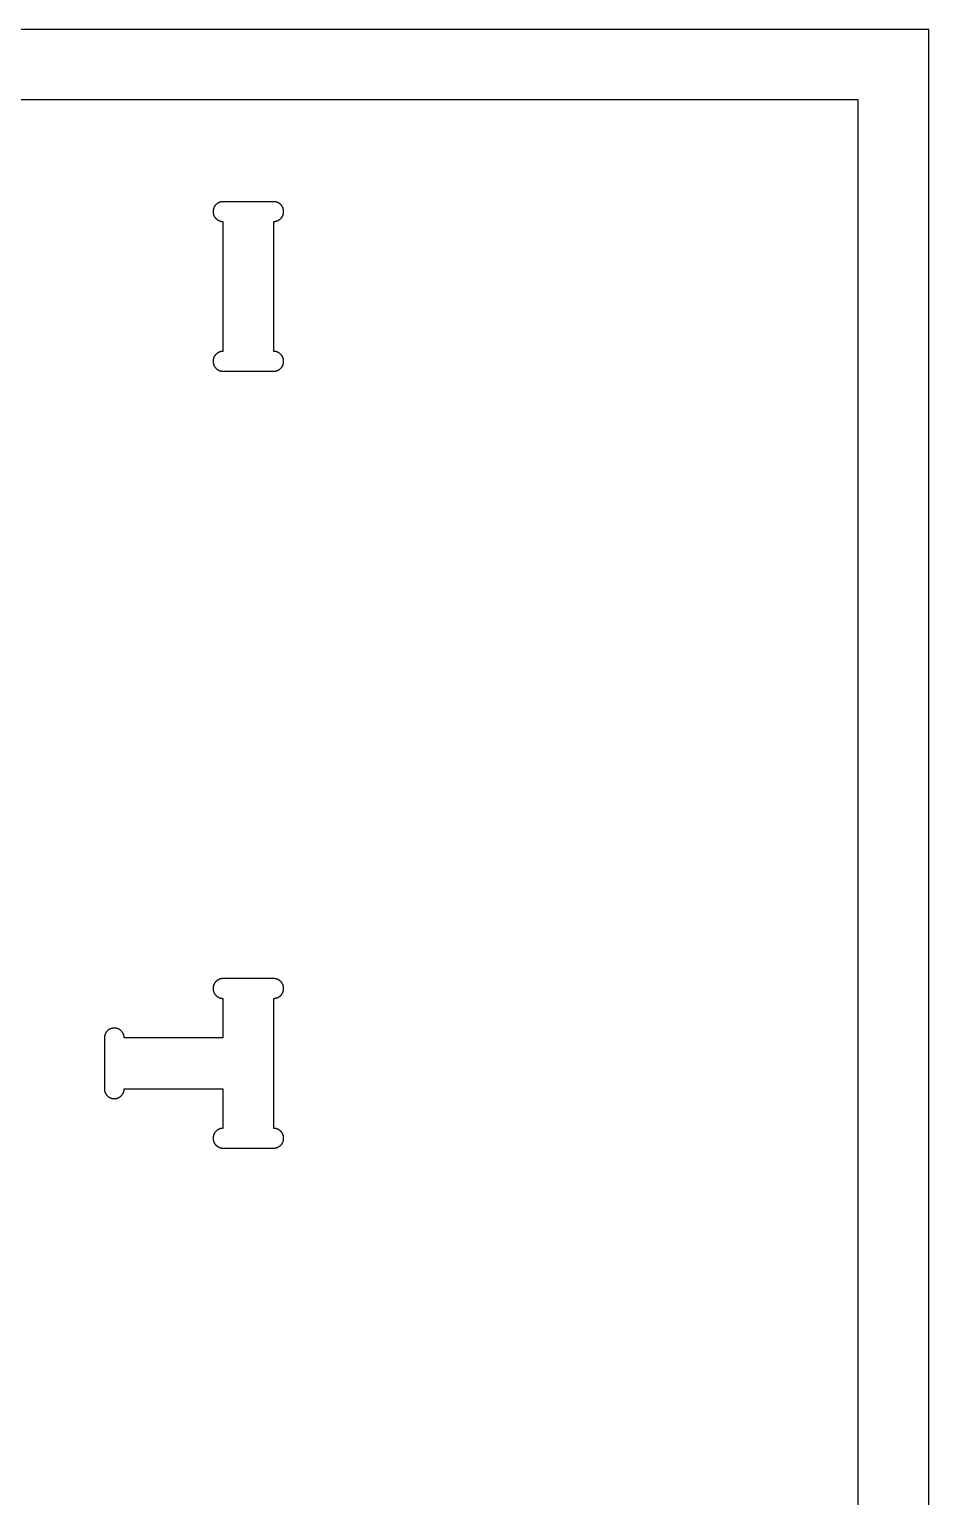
# Model space of a CAD drawing. Header units: millimetres. Extents: x 1594 to 2814, y -1671 to 729.
# Drawn here: x 2495 to 2814, y 210 to 729 of the extents above; entities that cross this region are included whole.
import ezdxf

# ---------------------------------------------------------------- set-up
doc = ezdxf.new("R2010")
doc.units = ezdxf.units.MM
doc.header["$MEASUREMENT"] = 0
for name, color, linetype, true_color in [('CutIn', 96, 'Continuous', 0x007f00), ('CutOut', 4, 'Continuous', 0x00ffff), ('frame', 18, 'Continuous', 0x000000)]:
    doc.layers.add(name, color=color, linetype=linetype, true_color=true_color)

msp = doc.modelspace()

# ---------------------------------------------------------------- linework, layer by layer
at = {"layer": 'CutIn'}
for p, q in [((2560.19, 664.97), (2560.18, 664.85)), ((2560.18, 664.85), (2560.18, 664.73)), ((2560.2, 665.09), (2560.19, 664.97)), ((2560.22, 665.21), (2560.2, 665.09)), ((2560.24, 665.33), (2560.22, 665.21)), ((2560.27, 665.45), (2560.24, 665.33)), ((2560.3, 665.57), (2560.27, 665.45)), ((2560.33, 665.69), (2560.3, 665.57)), ((2560.37, 665.8), (2560.33, 665.69)), ((2560.41, 665.91), (2560.37, 665.8)), ((2560.45, 666.03), (2560.41, 665.91)), ((2560.5, 666.14), (2560.45, 666.03)), ((2560.55, 666.25), (2560.5, 666.14)), ((2560.61, 666.35), (2560.55, 666.25)), ((2560.67, 666.46), (2560.61, 666.35)), ((2560.73, 666.56), (2560.67, 666.46)), ((2560.8, 666.66), (2560.73, 666.56)), ((2560.87, 666.76), (2560.8, 666.66)), ((2560.94, 666.86), (2560.87, 666.76)), ((2561.02, 666.95), (2560.94, 666.86)), ((2561.1, 667.04), (2561.02, 666.95)), ((2561.18, 667.13), (2561.1, 667.04)), ((2561.27, 667.21), (2561.18, 667.13)), ((2561.36, 667.29), (2561.27, 667.21)), ((2561.45, 667.37), (2561.36, 667.29)), ((2561.54, 667.45), (2561.45, 667.37)), ((2561.64, 667.52), (2561.54, 667.45)), ((2561.74, 667.59), (2561.64, 667.52)), ((2561.84, 667.65), (2561.74, 667.59)), ((2561.95, 667.71), (2561.84, 667.65)), ((2562.05, 667.77), (2561.95, 667.71)), ((2562.16, 667.83), (2562.05, 667.77)), ((2562.27, 667.88), (2562.16, 667.83)), ((2562.38, 667.92), (2562.27, 667.88)), ((2562.49, 667.97), (2562.38, 667.92)), ((2562.61, 668.01), (2562.49, 667.97)), ((2562.72, 668.04), (2562.61, 668.01)), ((2562.84, 668.07), (2562.72, 668.04)), ((2562.96, 668.1), (2562.84, 668.07)), ((2563.08, 668.12), (2562.96, 668.1)), ((2563.2, 668.14), (2563.08, 668.12)), ((2563.32, 668.15), (2563.2, 668.14)), ((2563.44, 668.16), (2563.32, 668.15)), ((2563.56, 668.17), (2563.44, 668.16)), ((2563.68, 668.17), (2563.56, 668.17)), ((2581.68, 668.17), (2563.68, 668.17)), ((2581.8, 668.17), (2581.68, 668.17)), ((2581.92, 668.16), (2581.8, 668.17)), ((2582.04, 668.15), (2581.92, 668.16)), ((2582.16, 668.14), (2582.04, 668.15)), ((2582.28, 668.12), (2582.16, 668.14)), ((2582.4, 668.1), (2582.28, 668.12)), ((2582.52, 668.07), (2582.4, 668.1)), ((2582.63, 668.04), (2582.52, 668.07)), ((2582.75, 668.01), (2582.63, 668.04)), ((2582.86, 667.97), (2582.75, 668.01)), ((2582.98, 667.92), (2582.86, 667.97)), ((2583.09, 667.88), (2582.98, 667.92)), ((2583.2, 667.83), (2583.09, 667.88)), ((2583.31, 667.77), (2583.2, 667.83)), ((2583.41, 667.71), (2583.31, 667.77)), ((2583.52, 667.65), (2583.41, 667.71)), ((2583.62, 667.59), (2583.52, 667.65)), ((2583.72, 667.52), (2583.62, 667.59)), ((2583.81, 667.45), (2583.72, 667.52)), ((2583.91, 667.37), (2583.81, 667.45)), ((2584, 667.29), (2583.91, 667.37)), ((2584.09, 667.21), (2584, 667.29)), ((2584.18, 667.13), (2584.09, 667.21)), ((2584.26, 667.04), (2584.18, 667.13)), ((2584.34, 666.95), (2584.26, 667.04)), ((2584.42, 666.86), (2584.34, 666.95)), ((2584.49, 666.76), (2584.42, 666.86)), ((2584.56, 666.66), (2584.49, 666.76)), ((2584.63, 666.56), (2584.56, 666.66)), ((2584.69, 666.46), (2584.63, 666.56)), ((2584.75, 666.35), (2584.69, 666.46)), ((2584.81, 666.25), (2584.75, 666.35)), ((2584.86, 666.14), (2584.81, 666.25)), ((2584.91, 666.03), (2584.86, 666.14)), ((2584.95, 665.91), (2584.91, 666.03)), ((2584.99, 665.8), (2584.95, 665.91)), ((2585.03, 665.69), (2584.99, 665.8)), ((2585.06, 665.57), (2585.03, 665.69)), ((2585.09, 665.45), (2585.06, 665.57)), ((2585.12, 665.33), (2585.09, 665.45)), ((2585.14, 665.21), (2585.12, 665.33)), ((2585.15, 665.09), (2585.14, 665.21)), ((2585.17, 664.97), (2585.15, 665.09)), ((2585.17, 664.85), (2585.17, 664.97)), ((2585.18, 664.73), (2585.17, 664.85)), ((2560.18, 664.73), (2560.18, 664.61)), ((2560.18, 664.61), (2560.18, 664.49)), ((2560.18, 664.49), (2560.19, 664.37)), ((2560.19, 664.37), (2560.2, 664.25)), ((2560.2, 664.25), (2560.22, 664.13)), ((2560.22, 664.13), (2560.24, 664.01)), ((2560.24, 664.01), (2560.27, 663.89)), ((2560.27, 663.89), (2560.3, 663.78)), ((2560.3, 663.78), (2560.33, 663.66)), ((2560.33, 663.66), (2560.37, 663.55)), ((2560.37, 663.55), (2560.41, 663.43)), ((2560.41, 663.43), (2560.45, 663.32)), ((2560.45, 663.32), (2560.5, 663.21)), ((2560.5, 663.21), (2560.55, 663.1)), ((2560.55, 663.1), (2560.61, 662.99)), ((2560.61, 662.99), (2560.67, 662.89)), ((2560.67, 662.89), (2560.73, 662.79)), ((2560.73, 662.79), (2560.8, 662.68)), ((2560.8, 662.68), (2560.87, 662.59)), ((2560.87, 662.59), (2560.94, 662.49)), ((2560.94, 662.49), (2561.02, 662.4)), ((2561.02, 662.4), (2561.1, 662.31)), ((2561.1, 662.31), (2561.18, 662.22)), ((2561.18, 662.22), (2561.27, 662.13)), ((2561.27, 662.13), (2561.36, 662.05)), ((2561.36, 662.05), (2561.45, 661.97)), ((2561.45, 661.97), (2561.54, 661.9)), ((2561.54, 661.9), (2561.64, 661.83)), ((2561.64, 661.83), (2561.74, 661.76)), ((2561.74, 661.76), (2561.84, 661.69)), ((2561.84, 661.69), (2561.95, 661.63)), ((2561.95, 661.63), (2562.05, 661.57)), ((2562.05, 661.57), (2562.16, 661.52)), ((2562.16, 661.52), (2562.27, 661.47)), ((2562.27, 661.47), (2562.38, 661.42)), ((2562.38, 661.42), (2562.49, 661.38)), ((2562.49, 661.38), (2562.61, 661.34)), ((2562.61, 661.34), (2562.72, 661.31)), ((2562.72, 661.31), (2562.84, 661.27)), ((2562.84, 661.27), (2562.96, 661.25)), ((2562.96, 661.25), (2563.08, 661.22)), ((2563.08, 661.22), (2563.2, 661.21)), ((2563.2, 661.21), (2563.32, 661.19)), ((2563.32, 661.19), (2563.44, 661.18)), ((2563.44, 661.18), (2563.56, 661.18)), ((2563.56, 661.18), (2563.68, 661.17)), ((2563.68, 661.17), (2563.68, 615.17)), ((2581.68, 661.17), (2581.8, 661.18)), ((2581.68, 615.17), (2581.68, 661.17)), ((2581.8, 661.18), (2581.92, 661.18)), ((2581.92, 661.18), (2582.04, 661.19)), ((2582.04, 661.19), (2582.16, 661.21)), ((2582.16, 661.21), (2582.28, 661.22)), ((2582.28, 661.22), (2582.4, 661.25)), ((2582.4, 661.25), (2582.52, 661.27)), ((2582.52, 661.27), (2582.63, 661.31)), ((2582.63, 661.31), (2582.75, 661.34)), ((2582.75, 661.34), (2582.86, 661.38)), ((2582.86, 661.38), (2582.98, 661.42)), ((2582.98, 661.42), (2583.09, 661.47)), ((2583.09, 661.47), (2583.2, 661.52)), ((2583.2, 661.52), (2583.31, 661.57)), ((2583.31, 661.57), (2583.41, 661.63)), ((2583.41, 661.63), (2583.52, 661.69)), ((2583.52, 661.69), (2583.62, 661.76)), ((2583.62, 661.76), (2583.72, 661.83)), ((2583.72, 661.83), (2583.81, 661.9)), ((2583.81, 661.9), (2583.91, 661.97)), ((2583.91, 661.97), (2584, 662.05)), ((2584, 662.05), (2584.09, 662.13)), ((2584.09, 662.13), (2584.18, 662.22)), ((2584.18, 662.22), (2584.26, 662.31)), ((2584.26, 662.31), (2584.34, 662.4)), ((2584.34, 662.4), (2584.42, 662.49)), ((2584.42, 662.49), (2584.49, 662.59)), ((2584.49, 662.59), (2584.56, 662.68)), ((2584.56, 662.68), (2584.63, 662.79)), ((2584.63, 662.79), (2584.69, 662.89)), ((2584.69, 662.89), (2584.75, 662.99)), ((2584.75, 662.99), (2584.81, 663.1)), ((2584.81, 663.1), (2584.86, 663.21)), ((2584.86, 663.21), (2584.91, 663.32)), ((2584.91, 663.32), (2584.95, 663.43)), ((2584.95, 663.43), (2584.99, 663.55)), ((2584.99, 663.55), (2585.03, 663.66)), ((2585.03, 663.66), (2585.06, 663.78)), ((2585.06, 663.78), (2585.09, 663.89)), ((2585.09, 663.89), (2585.12, 664.01)), ((2585.12, 664.01), (2585.14, 664.13)), ((2585.14, 664.13), (2585.15, 664.25)), ((2585.15, 664.25), (2585.17, 664.37)), ((2585.17, 664.49), (2585.18, 664.61)), ((2585.17, 664.37), (2585.17, 664.49)), ((2585.18, 664.61), (2585.18, 664.73)), ((2560.41, 612.91), (2560.37, 612.8)), ((2560.45, 613.03), (2560.41, 612.91)), ((2560.5, 613.14), (2560.45, 613.03)), ((2560.55, 613.25), (2560.5, 613.14)), ((2560.61, 613.35), (2560.55, 613.25)), ((2560.67, 613.46), (2560.61, 613.35)), ((2560.73, 613.56), (2560.67, 613.46)), ((2560.8, 613.66), (2560.73, 613.56)), ((2560.87, 613.76), (2560.8, 613.66)), ((2560.94, 613.86), (2560.87, 613.76)), ((2561.02, 613.95), (2560.94, 613.86)), ((2561.1, 614.04), (2561.02, 613.95)), ((2561.18, 614.13), (2561.1, 614.04)), ((2561.27, 614.21), (2561.18, 614.13)), ((2561.36, 614.29), (2561.27, 614.21)), ((2561.45, 614.37), (2561.36, 614.29)), ((2561.54, 614.45), (2561.45, 614.37)), ((2561.64, 614.52), (2561.54, 614.45)), ((2561.74, 614.59), (2561.64, 614.52)), ((2561.84, 614.65), (2561.74, 614.59)), ((2561.95, 614.71), (2561.84, 614.65)), ((2562.05, 614.77), (2561.95, 614.71)), ((2562.16, 614.83), (2562.05, 614.77)), ((2562.27, 614.88), (2562.16, 614.83)), ((2562.38, 614.92), (2562.27, 614.88)), ((2562.49, 614.97), (2562.38, 614.92)), ((2562.61, 615.01), (2562.49, 614.97)), ((2562.72, 615.04), (2562.61, 615.01)), ((2562.84, 615.07), (2562.72, 615.04)), ((2562.96, 615.1), (2562.84, 615.07)), ((2563.08, 615.12), (2562.96, 615.1)), ((2563.2, 615.14), (2563.08, 615.12)), ((2563.32, 615.15), (2563.2, 615.14)), ((2563.44, 615.16), (2563.32, 615.15)), ((2563.56, 615.17), (2563.44, 615.16)), ((2563.68, 615.17), (2563.56, 615.17)), ((2581.8, 615.17), (2581.68, 615.17)), ((2581.92, 615.16), (2581.8, 615.17)), ((2582.04, 615.15), (2581.92, 615.16)), ((2582.16, 615.14), (2582.04, 615.15)), ((2582.28, 615.12), (2582.16, 615.14)), ((2582.4, 615.1), (2582.28, 615.12)), ((2582.52, 615.07), (2582.4, 615.1)), ((2582.63, 615.04), (2582.52, 615.07)), ((2582.75, 615.01), (2582.63, 615.04)), ((2582.86, 614.97), (2582.75, 615.01)), ((2582.98, 614.92), (2582.86, 614.97)), ((2583.09, 614.88), (2582.98, 614.92)), ((2583.2, 614.83), (2583.09, 614.88)), ((2583.31, 614.77), (2583.2, 614.83)), ((2583.41, 614.71), (2583.31, 614.77)), ((2583.52, 614.65), (2583.41, 614.71)), ((2583.62, 614.59), (2583.52, 614.65)), ((2583.72, 614.52), (2583.62, 614.59)), ((2583.81, 614.45), (2583.72, 614.52)), ((2583.91, 614.37), (2583.81, 614.45)), ((2584, 614.29), (2583.91, 614.37)), ((2584.09, 614.21), (2584, 614.29)), ((2584.18, 614.13), (2584.09, 614.21)), ((2584.26, 614.04), (2584.18, 614.13)), ((2584.34, 613.95), (2584.26, 614.04)), ((2584.42, 613.86), (2584.34, 613.95)), ((2584.49, 613.76), (2584.42, 613.86)), ((2584.56, 613.66), (2584.49, 613.76)), ((2584.63, 613.56), (2584.56, 613.66)), ((2584.69, 613.46), (2584.63, 613.56)), ((2584.75, 613.35), (2584.69, 613.46)), ((2584.81, 613.25), (2584.75, 613.35)), ((2584.86, 613.14), (2584.81, 613.25)), ((2584.91, 613.03), (2584.86, 613.14)), ((2584.95, 612.91), (2584.91, 613.03)), ((2584.99, 612.8), (2584.95, 612.91)), ((2560.19, 611.97), (2560.18, 611.85)), ((2560.18, 611.85), (2560.18, 611.73)), ((2560.18, 611.73), (2560.18, 611.61)), ((2560.18, 611.61), (2560.18, 611.49)), ((2560.18, 611.49), (2560.19, 611.37)), ((2560.2, 612.09), (2560.19, 611.97)), ((2560.19, 611.37), (2560.2, 611.25)), ((2560.22, 612.21), (2560.2, 612.09)), ((2560.2, 611.25), (2560.22, 611.13)), ((2560.24, 612.33), (2560.22, 612.21)), ((2560.22, 611.13), (2560.24, 611.01)), ((2560.27, 612.45), (2560.24, 612.33)), ((2560.24, 611.01), (2560.27, 610.89)), ((2560.3, 612.57), (2560.27, 612.45)), ((2560.27, 610.89), (2560.3, 610.78)), ((2560.33, 612.69), (2560.3, 612.57)), ((2560.3, 610.78), (2560.33, 610.66)), ((2560.37, 612.8), (2560.33, 612.69)), ((2560.33, 610.66), (2560.37, 610.55)), ((2560.37, 610.55), (2560.41, 610.43)), ((2560.41, 610.43), (2560.45, 610.32)), ((2560.45, 610.32), (2560.5, 610.21)), ((2560.5, 610.21), (2560.55, 610.1)), ((2560.55, 610.1), (2560.61, 609.99)), ((2560.61, 609.99), (2560.67, 609.89)), ((2560.67, 609.89), (2560.73, 609.79)), ((2560.73, 609.79), (2560.8, 609.68)), ((2560.8, 609.68), (2560.87, 609.59)), ((2560.87, 609.59), (2560.94, 609.49)), ((2560.94, 609.49), (2561.02, 609.4)), ((2561.02, 609.4), (2561.1, 609.31)), ((2561.1, 609.31), (2561.18, 609.22)), ((2561.18, 609.22), (2561.27, 609.13)), ((2561.27, 609.13), (2561.36, 609.05)), ((2561.36, 609.05), (2561.45, 608.97)), ((2561.45, 608.97), (2561.54, 608.9)), ((2561.54, 608.9), (2561.64, 608.83)), ((2561.64, 608.83), (2561.74, 608.76)), ((2561.74, 608.76), (2561.84, 608.69)), ((2561.84, 608.69), (2561.95, 608.63)), ((2561.95, 608.63), (2562.05, 608.57)), ((2562.05, 608.57), (2562.16, 608.52)), ((2562.16, 608.52), (2562.27, 608.47)), ((2562.27, 608.47), (2562.38, 608.42)), ((2562.38, 608.42), (2562.49, 608.38)), ((2562.49, 608.38), (2562.61, 608.34)), ((2562.61, 608.34), (2562.72, 608.31)), ((2562.72, 608.31), (2562.84, 608.27)), ((2562.84, 608.27), (2562.96, 608.25)), ((2562.96, 608.25), (2563.08, 608.22)), ((2563.08, 608.22), (2563.2, 608.21)), ((2563.2, 608.21), (2563.32, 608.19)), ((2563.32, 608.19), (2563.44, 608.18)), ((2563.44, 608.18), (2563.56, 608.18)), ((2563.56, 608.18), (2563.68, 608.17)), ((2563.68, 608.17), (2581.68, 608.17)), ((2581.68, 608.17), (2581.8, 608.18)), ((2581.8, 608.18), (2581.92, 608.18)), ((2581.92, 608.18), (2582.04, 608.19)), ((2582.04, 608.19), (2582.16, 608.21)), ((2582.16, 608.21), (2582.28, 608.22)), ((2582.28, 608.22), (2582.4, 608.25)), ((2582.4, 608.25), (2582.52, 608.27)), ((2582.52, 608.27), (2582.63, 608.31)), ((2582.63, 608.31), (2582.75, 608.34)), ((2582.75, 608.34), (2582.86, 608.38)), ((2582.86, 608.38), (2582.98, 608.42)), ((2582.98, 608.42), (2583.09, 608.47)), ((2583.09, 608.47), (2583.2, 608.52)), ((2583.2, 608.52), (2583.31, 608.57)), ((2583.31, 608.57), (2583.41, 608.63)), ((2583.41, 608.63), (2583.52, 608.69)), ((2583.52, 608.69), (2583.62, 608.76)), ((2583.62, 608.76), (2583.72, 608.83)), ((2583.72, 608.83), (2583.81, 608.9)), ((2583.81, 608.9), (2583.91, 608.97)), ((2583.91, 608.97), (2584, 609.05)), ((2584, 609.05), (2584.09, 609.13)), ((2584.09, 609.13), (2584.18, 609.22)), ((2584.18, 609.22), (2584.26, 609.31)), ((2584.26, 609.31), (2584.34, 609.4)), ((2584.34, 609.4), (2584.42, 609.49)), ((2584.42, 609.49), (2584.49, 609.59)), ((2584.49, 609.59), (2584.56, 609.68)), ((2584.56, 609.68), (2584.63, 609.79)), ((2584.63, 609.79), (2584.69, 609.89)), ((2584.69, 609.89), (2584.75, 609.99)), ((2584.75, 609.99), (2584.81, 610.1)), ((2584.81, 610.1), (2584.86, 610.21)), ((2584.86, 610.21), (2584.91, 610.32)), ((2584.91, 610.32), (2584.95, 610.43)), ((2584.95, 610.43), (2584.99, 610.55)), ((2585.03, 612.69), (2584.99, 612.8)), ((2584.99, 610.55), (2585.03, 610.66)), ((2585.06, 612.57), (2585.03, 612.69)), ((2585.03, 610.66), (2585.06, 610.78)), ((2585.09, 612.45), (2585.06, 612.57)), ((2585.06, 610.78), (2585.09, 610.89)), ((2585.12, 612.33), (2585.09, 612.45)), ((2585.09, 610.89), (2585.12, 611.01)), ((2585.14, 612.21), (2585.12, 612.33)), ((2585.12, 611.01), (2585.14, 611.13)), ((2585.15, 612.09), (2585.14, 612.21)), ((2585.14, 611.13), (2585.15, 611.25)), ((2585.17, 611.97), (2585.15, 612.09)), ((2585.15, 611.25), (2585.17, 611.37)), ((2585.17, 611.85), (2585.17, 611.97)), ((2585.18, 611.73), (2585.17, 611.85)), ((2585.17, 611.49), (2585.18, 611.61)), ((2585.17, 611.37), (2585.17, 611.49)), ((2585.18, 611.61), (2585.18, 611.73)), ((2560.19, 389.97), (2560.18, 389.85)), ((2560.18, 389.85), (2560.18, 389.73)), ((2560.18, 389.73), (2560.18, 389.61)), ((2560.18, 389.61), (2560.18, 389.49)), ((2560.2, 390.09), (2560.19, 389.97)), ((2560.22, 390.21), (2560.2, 390.09)), ((2560.24, 390.33), (2560.22, 390.21)), ((2560.27, 390.45), (2560.24, 390.33)), ((2560.3, 390.57), (2560.27, 390.45)), ((2560.33, 390.69), (2560.3, 390.57)), ((2560.37, 390.8), (2560.33, 390.69)), ((2560.41, 390.91), (2560.37, 390.8)), ((2560.45, 391.03), (2560.41, 390.91)), ((2560.5, 391.14), (2560.45, 391.03)), ((2560.55, 391.25), (2560.5, 391.14)), ((2560.61, 391.35), (2560.55, 391.25)), ((2560.67, 391.46), (2560.61, 391.35)), ((2560.73, 391.56), (2560.67, 391.46)), ((2560.8, 391.66), (2560.73, 391.56)), ((2560.87, 391.76), (2560.8, 391.66)), ((2560.94, 391.86), (2560.87, 391.76)), ((2561.02, 391.95), (2560.94, 391.86)), ((2561.1, 392.04), (2561.02, 391.95)), ((2561.18, 392.13), (2561.1, 392.04)), ((2561.27, 392.21), (2561.18, 392.13)), ((2561.36, 392.29), (2561.27, 392.21)), ((2561.45, 392.37), (2561.36, 392.29)), ((2561.54, 392.45), (2561.45, 392.37)), ((2561.64, 392.52), (2561.54, 392.45)), ((2561.74, 392.59), (2561.64, 392.52)), ((2561.84, 392.65), (2561.74, 392.59)), ((2561.95, 392.71), (2561.84, 392.65)), ((2562.05, 392.77), (2561.95, 392.71)), ((2562.16, 392.83), (2562.05, 392.77)), ((2562.27, 392.88), (2562.16, 392.83)), ((2562.38, 392.92), (2562.27, 392.88)), ((2562.49, 392.97), (2562.38, 392.92)), ((2562.61, 393.01), (2562.49, 392.97)), ((2562.72, 393.04), (2562.61, 393.01)), ((2562.84, 393.07), (2562.72, 393.04)), ((2562.96, 393.1), (2562.84, 393.07)), ((2563.08, 393.12), (2562.96, 393.1)), ((2563.2, 393.14), (2563.08, 393.12)), ((2563.32, 393.15), (2563.2, 393.14)), ((2563.44, 393.16), (2563.32, 393.15)), ((2563.56, 393.17), (2563.44, 393.16)), ((2563.68, 393.17), (2563.56, 393.17)), ((2581.68, 393.17), (2563.68, 393.17)), ((2581.8, 393.17), (2581.68, 393.17)), ((2581.92, 393.16), (2581.8, 393.17)), ((2582.04, 393.15), (2581.92, 393.16)), ((2582.16, 393.14), (2582.04, 393.15)), ((2582.28, 393.12), (2582.16, 393.14)), ((2582.4, 393.1), (2582.28, 393.12)), ((2582.52, 393.07), (2582.4, 393.1)), ((2582.63, 393.04), (2582.52, 393.07)), ((2582.75, 393.01), (2582.63, 393.04)), ((2582.86, 392.97), (2582.75, 393.01)), ((2582.98, 392.92), (2582.86, 392.97)), ((2583.09, 392.88), (2582.98, 392.92)), ((2583.2, 392.83), (2583.09, 392.88)), ((2583.31, 392.77), (2583.2, 392.83)), ((2583.41, 392.71), (2583.31, 392.77)), ((2583.52, 392.65), (2583.41, 392.71)), ((2583.62, 392.59), (2583.52, 392.65)), ((2583.72, 392.52), (2583.62, 392.59)), ((2583.81, 392.45), (2583.72, 392.52)), ((2583.91, 392.37), (2583.81, 392.45)), ((2584, 392.29), (2583.91, 392.37)), ((2584.09, 392.21), (2584, 392.29)), ((2584.18, 392.13), (2584.09, 392.21)), ((2584.26, 392.04), (2584.18, 392.13)), ((2584.34, 391.95), (2584.26, 392.04)), ((2584.42, 391.86), (2584.34, 391.95)), ((2584.49, 391.76), (2584.42, 391.86)), ((2584.56, 391.66), (2584.49, 391.76)), ((2584.63, 391.56), (2584.56, 391.66)), ((2584.69, 391.46), (2584.63, 391.56)), ((2584.75, 391.35), (2584.69, 391.46)), ((2584.81, 391.25), (2584.75, 391.35)), ((2584.86, 391.14), (2584.81, 391.25)), ((2584.91, 391.03), (2584.86, 391.14)), ((2584.95, 390.91), (2584.91, 391.03)), ((2584.99, 390.8), (2584.95, 390.91)), ((2585.03, 390.69), (2584.99, 390.8)), ((2585.06, 390.57), (2585.03, 390.69)), ((2585.09, 390.45), (2585.06, 390.57)), ((2585.12, 390.33), (2585.09, 390.45)), ((2585.14, 390.21), (2585.12, 390.33)), ((2585.15, 390.09), (2585.14, 390.21)), ((2585.17, 389.97), (2585.15, 390.09)), ((2585.17, 389.85), (2585.17, 389.97)), ((2585.18, 389.73), (2585.17, 389.85)), ((2585.17, 389.49), (2585.18, 389.61)), ((2585.18, 389.61), (2585.18, 389.73)), ((2560.18, 389.49), (2560.19, 389.37)), ((2560.19, 389.37), (2560.2, 389.25)), ((2560.2, 389.25), (2560.22, 389.13)), ((2560.22, 389.13), (2560.24, 389.01)), ((2560.24, 389.01), (2560.27, 388.89)), ((2560.27, 388.89), (2560.3, 388.78)), ((2560.3, 388.78), (2560.33, 388.66)), ((2560.33, 388.66), (2560.37, 388.55)), ((2560.37, 388.55), (2560.41, 388.43)), ((2560.41, 388.43), (2560.45, 388.32)), ((2560.45, 388.32), (2560.5, 388.21)), ((2560.5, 388.21), (2560.55, 388.1)), ((2560.55, 388.1), (2560.61, 387.99)), ((2560.61, 387.99), (2560.67, 387.89)), ((2560.67, 387.89), (2560.73, 387.79)), ((2560.73, 387.79), (2560.8, 387.68)), ((2560.8, 387.68), (2560.87, 387.59)), ((2560.87, 387.59), (2560.94, 387.49)), ((2560.94, 387.49), (2561.02, 387.4)), ((2561.02, 387.4), (2561.1, 387.31)), ((2561.1, 387.31), (2561.18, 387.22)), ((2561.18, 387.22), (2561.27, 387.13)), ((2561.27, 387.13), (2561.36, 387.05)), ((2561.36, 387.05), (2561.45, 386.97)), ((2561.45, 386.97), (2561.54, 386.9)), ((2561.54, 386.9), (2561.64, 386.83)), ((2561.64, 386.83), (2561.74, 386.76)), ((2561.74, 386.76), (2561.84, 386.69)), ((2561.84, 386.69), (2561.95, 386.63)), ((2561.95, 386.63), (2562.05, 386.57)), ((2562.05, 386.57), (2562.16, 386.52)), ((2562.16, 386.52), (2562.27, 386.47)), ((2562.27, 386.47), (2562.38, 386.42)), ((2562.38, 386.42), (2562.49, 386.38)), ((2562.49, 386.38), (2562.61, 386.34)), ((2562.61, 386.34), (2562.72, 386.31)), ((2562.72, 386.31), (2562.84, 386.27)), ((2562.84, 386.27), (2562.96, 386.25)), ((2562.96, 386.25), (2563.08, 386.22)), ((2563.08, 386.22), (2563.2, 386.21)), ((2563.2, 386.21), (2563.32, 386.19)), ((2563.32, 386.19), (2563.44, 386.18)), ((2563.44, 386.18), (2563.56, 386.18)), ((2563.56, 386.18), (2563.68, 386.17)), ((2563.68, 386.17), (2563.68, 372.17)), ((2581.68, 386.17), (2581.8, 386.18)), ((2581.68, 340.17), (2581.68, 386.17)), ((2581.8, 386.18), (2581.92, 386.18)), ((2581.92, 386.18), (2582.04, 386.19)), ((2582.04, 386.19), (2582.16, 386.21)), ((2582.16, 386.21), (2582.28, 386.22)), ((2582.28, 386.22), (2582.4, 386.25)), ((2582.4, 386.25), (2582.52, 386.27)), ((2582.52, 386.27), (2582.63, 386.31)), ((2582.63, 386.31), (2582.75, 386.34)), ((2582.75, 386.34), (2582.86, 386.38)), ((2582.86, 386.38), (2582.98, 386.42)), ((2582.98, 386.42), (2583.09, 386.47)), ((2583.09, 386.47), (2583.2, 386.52)), ((2583.2, 386.52), (2583.31, 386.57)), ((2583.31, 386.57), (2583.41, 386.63)), ((2583.41, 386.63), (2583.52, 386.69)), ((2583.52, 386.69), (2583.62, 386.76)), ((2583.62, 386.76), (2583.72, 386.83)), ((2583.72, 386.83), (2583.81, 386.9)), ((2583.81, 386.9), (2583.91, 386.97)), ((2583.91, 386.97), (2584, 387.05)), ((2584, 387.05), (2584.09, 387.13)), ((2584.09, 387.13), (2584.18, 387.22)), ((2584.18, 387.22), (2584.26, 387.31)), ((2584.26, 387.31), (2584.34, 387.4)), ((2584.34, 387.4), (2584.42, 387.49)), ((2584.42, 387.49), (2584.49, 387.59)), ((2584.49, 387.59), (2584.56, 387.68)), ((2584.56, 387.68), (2584.63, 387.79)), ((2584.63, 387.79), (2584.69, 387.89)), ((2584.69, 387.89), (2584.75, 387.99)), ((2584.75, 387.99), (2584.81, 388.1)), ((2584.81, 388.1), (2584.86, 388.21)), ((2584.86, 388.21), (2584.91, 388.32)), ((2584.91, 388.32), (2584.95, 388.43)), ((2584.95, 388.43), (2584.99, 388.55)), ((2584.99, 388.55), (2585.03, 388.66)), ((2585.03, 388.66), (2585.06, 388.78)), ((2585.06, 388.78), (2585.09, 388.89)), ((2585.09, 388.89), (2585.12, 389.01)), ((2585.12, 389.01), (2585.14, 389.13)), ((2585.14, 389.13), (2585.15, 389.25)), ((2585.15, 389.25), (2585.17, 389.37)), ((2585.17, 389.37), (2585.17, 389.49)), ((2522.2, 374.01), (2522.14, 373.91)), ((2522.26, 374.11), (2522.2, 374.01)), ((2522.33, 374.21), (2522.26, 374.11)), ((2522.41, 374.31), (2522.33, 374.21)), ((2522.48, 374.4), (2522.41, 374.31)), ((2522.56, 374.49), (2522.48, 374.4)), ((2522.64, 374.58), (2522.56, 374.49)), ((2522.73, 374.67), (2522.64, 374.58)), ((2522.81, 374.75), (2522.73, 374.67)), ((2522.9, 374.83), (2522.81, 374.75)), ((2523, 374.91), (2522.9, 374.83)), ((2523.09, 374.98), (2523, 374.91)), ((2523.19, 375.05), (2523.09, 374.98)), ((2523.29, 375.12), (2523.19, 375.05)), ((2523.39, 375.18), (2523.29, 375.12)), ((2523.5, 375.24), (2523.39, 375.18)), ((2523.61, 375.3), (2523.5, 375.24)), ((2523.72, 375.35), (2523.61, 375.3)), ((2523.83, 375.4), (2523.72, 375.35)), ((2523.94, 375.45), (2523.83, 375.4)), ((2524.05, 375.49), (2523.94, 375.45)), ((2524.17, 375.52), (2524.05, 375.49)), ((2524.28, 375.56), (2524.17, 375.52)), ((2524.4, 375.59), (2524.28, 375.56)), ((2524.52, 375.61), (2524.4, 375.59)), ((2524.64, 375.63), (2524.52, 375.61)), ((2524.76, 375.65), (2524.64, 375.63)), ((2524.88, 375.66), (2524.76, 375.65)), ((2525, 375.67), (2524.88, 375.66)), ((2525.12, 375.67), (2525, 375.67)), ((2525.24, 375.67), (2525.12, 375.67)), ((2525.36, 375.67), (2525.24, 375.67)), ((2525.48, 375.66), (2525.36, 375.67)), ((2525.6, 375.65), (2525.48, 375.66)), ((2525.72, 375.63), (2525.6, 375.65)), ((2525.84, 375.61), (2525.72, 375.63)), ((2525.96, 375.59), (2525.84, 375.61)), ((2526.08, 375.56), (2525.96, 375.59)), ((2526.19, 375.52), (2526.08, 375.56)), ((2526.31, 375.49), (2526.19, 375.52)), ((2526.42, 375.45), (2526.31, 375.49)), ((2526.53, 375.4), (2526.42, 375.45)), ((2526.64, 375.35), (2526.53, 375.4)), ((2526.75, 375.3), (2526.64, 375.35)), ((2526.86, 375.24), (2526.75, 375.3)), ((2526.96, 375.18), (2526.86, 375.24)), ((2527.07, 375.12), (2526.96, 375.18)), ((2527.17, 375.05), (2527.07, 375.12)), ((2527.27, 374.98), (2527.17, 375.05)), ((2527.36, 374.91), (2527.27, 374.98)), ((2527.45, 374.83), (2527.36, 374.91)), ((2527.55, 374.75), (2527.45, 374.83)), ((2527.63, 374.67), (2527.55, 374.75)), ((2527.72, 374.58), (2527.63, 374.67)), ((2527.8, 374.49), (2527.72, 374.58)), ((2527.88, 374.4), (2527.8, 374.49)), ((2527.95, 374.31), (2527.88, 374.4)), ((2528.02, 374.21), (2527.95, 374.31)), ((2528.09, 374.11), (2528.02, 374.21)), ((2528.16, 374.01), (2528.09, 374.11)), ((2528.22, 373.91), (2528.16, 374.01)), ((2521.69, 372.41), (2521.68, 372.29)), ((2521.68, 372.29), (2521.68, 372.17)), ((2521.68, 372.17), (2521.68, 354.17)), ((2521.7, 372.53), (2521.69, 372.41)), ((2521.71, 372.65), (2521.7, 372.53)), ((2521.73, 372.77), (2521.71, 372.65)), ((2521.75, 372.89), (2521.73, 372.77)), ((2521.78, 373.01), (2521.75, 372.89)), ((2521.81, 373.13), (2521.78, 373.01)), ((2521.85, 373.24), (2521.81, 373.13)), ((2521.89, 373.36), (2521.85, 373.24)), ((2521.93, 373.47), (2521.89, 373.36)), ((2521.98, 373.58), (2521.93, 373.47)), ((2522.03, 373.69), (2521.98, 373.58)), ((2522.08, 373.8), (2522.03, 373.69)), ((2522.14, 373.91), (2522.08, 373.8)), ((2528.28, 373.8), (2528.22, 373.91)), ((2528.33, 373.69), (2528.28, 373.8)), ((2528.38, 373.58), (2528.33, 373.69)), ((2528.43, 373.47), (2528.38, 373.58)), ((2528.47, 373.36), (2528.43, 373.47)), ((2528.51, 373.24), (2528.47, 373.36)), ((2528.55, 373.13), (2528.51, 373.24)), ((2528.58, 373.01), (2528.55, 373.13)), ((2528.6, 372.89), (2528.58, 373.01)), ((2528.63, 372.77), (2528.6, 372.89)), ((2528.65, 372.65), (2528.63, 372.77)), ((2528.66, 372.53), (2528.65, 372.65)), ((2528.67, 372.41), (2528.66, 372.53)), ((2528.68, 372.29), (2528.67, 372.41)), ((2528.68, 372.17), (2528.68, 372.29)), ((2563.68, 372.17), (2528.68, 372.17)), ((2521.68, 354.17), (2521.68, 354.05)), ((2521.68, 354.05), (2521.69, 353.93)), ((2521.69, 353.93), (2521.7, 353.81)), ((2521.7, 353.81), (2521.71, 353.69)), ((2521.71, 353.69), (2521.73, 353.57)), ((2521.73, 353.57), (2521.75, 353.45)), ((2521.75, 353.45), (2521.78, 353.34)), ((2521.78, 353.34), (2521.81, 353.22)), ((2521.81, 353.22), (2521.85, 353.1)), ((2528.51, 353.1), (2528.55, 353.22)), ((2528.55, 353.22), (2528.58, 353.34)), ((2528.58, 353.34), (2528.6, 353.45)), ((2528.6, 353.45), (2528.63, 353.57)), ((2528.63, 353.57), (2528.65, 353.69)), ((2528.65, 353.69), (2528.66, 353.81)), ((2528.66, 353.81), (2528.67, 353.93)), ((2528.67, 353.93), (2528.68, 354.05)), ((2528.68, 354.17), (2563.68, 354.17)), ((2528.68, 354.05), (2528.68, 354.17)), ((2563.68, 354.17), (2563.68, 340.17)), ((2521.85, 353.1), (2521.89, 352.99)), ((2521.89, 352.99), (2521.93, 352.88)), ((2521.93, 352.88), (2521.98, 352.76)), ((2521.98, 352.76), (2522.03, 352.65)), ((2522.03, 352.65), (2522.08, 352.55)), ((2522.08, 352.55), (2522.14, 352.44)), ((2522.14, 352.44), (2522.2, 352.34)), ((2522.2, 352.34), (2522.26, 352.23)), ((2522.26, 352.23), (2522.33, 352.14)), ((2522.33, 352.14), (2522.41, 352.04)), ((2522.41, 352.04), (2522.48, 351.94)), ((2522.48, 351.94), (2522.56, 351.85)), ((2522.56, 351.85), (2522.64, 351.76)), ((2522.64, 351.76), (2522.73, 351.68)), ((2522.73, 351.68), (2522.81, 351.59)), ((2522.81, 351.59), (2522.9, 351.51)), ((2522.9, 351.51), (2523, 351.44)), ((2523, 351.44), (2523.09, 351.36)), ((2523.09, 351.36), (2523.19, 351.29)), ((2523.19, 351.29), (2523.29, 351.23)), ((2523.29, 351.23), (2523.39, 351.16)), ((2523.39, 351.16), (2523.5, 351.1)), ((2523.5, 351.1), (2523.61, 351.05)), ((2523.61, 351.05), (2523.72, 350.99)), ((2523.72, 350.99), (2523.83, 350.95)), ((2523.83, 350.95), (2523.94, 350.9)), ((2523.94, 350.9), (2524.05, 350.86)), ((2524.05, 350.86), (2524.17, 350.82)), ((2524.17, 350.82), (2524.28, 350.79)), ((2524.28, 350.79), (2524.4, 350.76)), ((2524.4, 350.76), (2524.52, 350.74)), ((2524.52, 350.74), (2524.64, 350.72)), ((2524.64, 350.72), (2524.76, 350.7)), ((2524.76, 350.7), (2524.88, 350.69)), ((2524.88, 350.69), (2525, 350.68)), ((2525, 350.68), (2525.12, 350.67)), ((2525.12, 350.67), (2525.24, 350.67)), ((2525.24, 350.67), (2525.36, 350.68)), ((2525.36, 350.68), (2525.48, 350.69)), ((2525.48, 350.69), (2525.6, 350.7)), ((2525.6, 350.7), (2525.72, 350.72)), ((2525.72, 350.72), (2525.84, 350.74)), ((2525.84, 350.74), (2525.96, 350.76)), ((2525.96, 350.76), (2526.08, 350.79)), ((2526.08, 350.79), (2526.19, 350.82)), ((2526.19, 350.82), (2526.31, 350.86)), ((2526.31, 350.86), (2526.42, 350.9)), ((2526.42, 350.9), (2526.53, 350.95)), ((2526.53, 350.95), (2526.64, 350.99)), ((2526.64, 350.99), (2526.75, 351.05)), ((2526.75, 351.05), (2526.86, 351.1)), ((2526.86, 351.1), (2526.96, 351.16)), ((2526.96, 351.16), (2527.07, 351.23)), ((2527.07, 351.23), (2527.17, 351.29)), ((2527.17, 351.29), (2527.27, 351.36)), ((2527.27, 351.36), (2527.36, 351.44)), ((2527.36, 351.44), (2527.45, 351.51)), ((2527.45, 351.51), (2527.55, 351.59)), ((2527.55, 351.59), (2527.63, 351.68)), ((2527.63, 351.68), (2527.72, 351.76)), ((2527.72, 351.76), (2527.8, 351.85)), ((2527.8, 351.85), (2527.88, 351.94)), ((2527.88, 351.94), (2527.95, 352.04)), ((2527.95, 352.04), (2528.02, 352.14)), ((2528.02, 352.14), (2528.09, 352.23)), ((2528.09, 352.23), (2528.16, 352.34)), ((2528.16, 352.34), (2528.22, 352.44)), ((2528.22, 352.44), (2528.28, 352.55)), ((2528.28, 352.55), (2528.33, 352.65)), ((2528.33, 352.65), (2528.38, 352.76)), ((2528.38, 352.76), (2528.43, 352.88)), ((2528.43, 352.88), (2528.47, 352.99)), ((2528.47, 352.99), (2528.51, 353.1)), ((2560.33, 337.69), (2560.3, 337.57)), ((2560.37, 337.8), (2560.33, 337.69)), ((2560.41, 337.91), (2560.37, 337.8)), ((2560.45, 338.03), (2560.41, 337.91)), ((2560.5, 338.14), (2560.45, 338.03)), ((2560.55, 338.25), (2560.5, 338.14)), ((2560.61, 338.35), (2560.55, 338.25)), ((2560.67, 338.46), (2560.61, 338.35)), ((2560.73, 338.56), (2560.67, 338.46)), ((2560.8, 338.66), (2560.73, 338.56)), ((2560.87, 338.76), (2560.8, 338.66)), ((2560.94, 338.86), (2560.87, 338.76)), ((2561.02, 338.95), (2560.94, 338.86)), ((2561.1, 339.04), (2561.02, 338.95)), ((2561.18, 339.13), (2561.1, 339.04)), ((2561.27, 339.21), (2561.18, 339.13)), ((2561.36, 339.29), (2561.27, 339.21)), ((2561.45, 339.37), (2561.36, 339.29)), ((2561.54, 339.45), (2561.45, 339.37)), ((2561.64, 339.52), (2561.54, 339.45)), ((2561.74, 339.59), (2561.64, 339.52)), ((2561.84, 339.65), (2561.74, 339.59)), ((2561.95, 339.71), (2561.84, 339.65)), ((2562.05, 339.77), (2561.95, 339.71)), ((2562.16, 339.83), (2562.05, 339.77)), ((2562.27, 339.88), (2562.16, 339.83)), ((2562.38, 339.92), (2562.27, 339.88)), ((2562.49, 339.97), (2562.38, 339.92)), ((2562.61, 340.01), (2562.49, 339.97)), ((2562.72, 340.04), (2562.61, 340.01)), ((2562.84, 340.07), (2562.72, 340.04)), ((2562.96, 340.1), (2562.84, 340.07)), ((2563.08, 340.12), (2562.96, 340.1)), ((2563.2, 340.14), (2563.08, 340.12)), ((2563.32, 340.15), (2563.2, 340.14)), ((2563.44, 340.16), (2563.32, 340.15)), ((2563.56, 340.17), (2563.44, 340.16)), ((2563.68, 340.17), (2563.56, 340.17)), ((2581.8, 340.17), (2581.68, 340.17)), ((2581.92, 340.16), (2581.8, 340.17)), ((2582.04, 340.15), (2581.92, 340.16)), ((2582.16, 340.14), (2582.04, 340.15)), ((2582.28, 340.12), (2582.16, 340.14)), ((2582.4, 340.1), (2582.28, 340.12)), ((2582.52, 340.07), (2582.4, 340.1)), ((2582.63, 340.04), (2582.52, 340.07)), ((2582.75, 340.01), (2582.63, 340.04)), ((2582.86, 339.97), (2582.75, 340.01)), ((2582.98, 339.92), (2582.86, 339.97)), ((2583.09, 339.88), (2582.98, 339.92)), ((2583.2, 339.83), (2583.09, 339.88)), ((2583.31, 339.77), (2583.2, 339.83)), ((2583.41, 339.71), (2583.31, 339.77)), ((2583.52, 339.65), (2583.41, 339.71)), ((2583.62, 339.59), (2583.52, 339.65)), ((2583.72, 339.52), (2583.62, 339.59)), ((2583.81, 339.45), (2583.72, 339.52)), ((2583.91, 339.37), (2583.81, 339.45)), ((2584, 339.29), (2583.91, 339.37)), ((2584.09, 339.21), (2584, 339.29)), ((2584.18, 339.13), (2584.09, 339.21)), ((2584.26, 339.04), (2584.18, 339.13)), ((2584.34, 338.95), (2584.26, 339.04)), ((2584.42, 338.86), (2584.34, 338.95)), ((2584.49, 338.76), (2584.42, 338.86)), ((2584.56, 338.66), (2584.49, 338.76)), ((2584.63, 338.56), (2584.56, 338.66)), ((2584.69, 338.46), (2584.63, 338.56)), ((2584.75, 338.35), (2584.69, 338.46)), ((2584.81, 338.25), (2584.75, 338.35)), ((2584.86, 338.14), (2584.81, 338.25)), ((2584.91, 338.03), (2584.86, 338.14)), ((2584.95, 337.91), (2584.91, 338.03)), ((2584.99, 337.8), (2584.95, 337.91)), ((2585.03, 337.69), (2584.99, 337.8)), ((2585.06, 337.57), (2585.03, 337.69)), ((2560.19, 336.97), (2560.18, 336.85)), ((2560.18, 336.85), (2560.18, 336.73)), ((2560.18, 336.73), (2560.18, 336.61)), ((2560.18, 336.61), (2560.18, 336.49)), ((2560.18, 336.49), (2560.19, 336.37)), ((2560.2, 337.09), (2560.19, 336.97)), ((2560.19, 336.37), (2560.2, 336.25)), ((2560.22, 337.21), (2560.2, 337.09)), ((2560.2, 336.25), (2560.22, 336.13)), ((2560.24, 337.33), (2560.22, 337.21)), ((2560.22, 336.13), (2560.24, 336.01)), ((2560.27, 337.45), (2560.24, 337.33)), ((2560.24, 336.01), (2560.27, 335.89)), ((2560.3, 337.57), (2560.27, 337.45)), ((2560.27, 335.89), (2560.3, 335.78)), ((2560.3, 335.78), (2560.33, 335.66)), ((2560.33, 335.66), (2560.37, 335.55)), ((2560.37, 335.55), (2560.41, 335.43)), ((2560.41, 335.43), (2560.45, 335.32)), ((2560.45, 335.32), (2560.5, 335.21)), ((2560.5, 335.21), (2560.55, 335.1)), ((2560.55, 335.1), (2560.61, 334.99)), ((2560.61, 334.99), (2560.67, 334.89)), ((2560.67, 334.89), (2560.73, 334.79)), ((2560.73, 334.79), (2560.8, 334.68)), ((2560.8, 334.68), (2560.87, 334.59)), ((2560.87, 334.59), (2560.94, 334.49)), ((2560.94, 334.49), (2561.02, 334.4)), ((2561.02, 334.4), (2561.1, 334.31)), ((2561.1, 334.31), (2561.18, 334.22)), ((2561.18, 334.22), (2561.27, 334.13)), ((2561.27, 334.13), (2561.36, 334.05)), ((2561.36, 334.05), (2561.45, 333.97)), ((2561.45, 333.97), (2561.54, 333.9)), ((2561.54, 333.9), (2561.64, 333.83)), ((2561.64, 333.83), (2561.74, 333.76)), ((2561.74, 333.76), (2561.84, 333.69)), ((2561.84, 333.69), (2561.95, 333.63)), ((2561.95, 333.63), (2562.05, 333.57)), ((2562.05, 333.57), (2562.16, 333.52)), ((2562.16, 333.52), (2562.27, 333.47)), ((2562.27, 333.47), (2562.38, 333.42)), ((2562.38, 333.42), (2562.49, 333.38)), ((2562.49, 333.38), (2562.61, 333.34)), ((2562.61, 333.34), (2562.72, 333.31)), ((2562.72, 333.31), (2562.84, 333.27)), ((2562.84, 333.27), (2562.96, 333.25)), ((2562.96, 333.25), (2563.08, 333.22)), ((2563.08, 333.22), (2563.2, 333.21)), ((2563.2, 333.21), (2563.32, 333.19)), ((2563.32, 333.19), (2563.44, 333.18)), ((2563.44, 333.18), (2563.56, 333.18)), ((2563.56, 333.18), (2563.68, 333.17)), ((2563.68, 333.17), (2581.68, 333.17)), ((2581.68, 333.17), (2581.8, 333.18)), ((2581.8, 333.18), (2581.92, 333.18)), ((2581.92, 333.18), (2582.04, 333.19)), ((2582.04, 333.19), (2582.16, 333.21)), ((2582.16, 333.21), (2582.28, 333.22)), ((2582.28, 333.22), (2582.4, 333.25)), ((2582.4, 333.25), (2582.52, 333.27)), ((2582.52, 333.27), (2582.63, 333.31)), ((2582.63, 333.31), (2582.75, 333.34)), ((2582.75, 333.34), (2582.86, 333.38)), ((2582.86, 333.38), (2582.98, 333.42)), ((2582.98, 333.42), (2583.09, 333.47)), ((2583.09, 333.47), (2583.2, 333.52)), ((2583.2, 333.52), (2583.31, 333.57)), ((2583.31, 333.57), (2583.41, 333.63)), ((2583.41, 333.63), (2583.52, 333.69)), ((2583.52, 333.69), (2583.62, 333.76)), ((2583.62, 333.76), (2583.72, 333.83)), ((2583.72, 333.83), (2583.81, 333.9)), ((2583.81, 333.9), (2583.91, 333.97)), ((2583.91, 333.97), (2584, 334.05)), ((2584, 334.05), (2584.09, 334.13)), ((2584.09, 334.13), (2584.18, 334.22)), ((2584.18, 334.22), (2584.26, 334.31)), ((2584.26, 334.31), (2584.34, 334.4)), ((2584.34, 334.4), (2584.42, 334.49)), ((2584.42, 334.49), (2584.49, 334.59)), ((2584.49, 334.59), (2584.56, 334.68)), ((2584.56, 334.68), (2584.63, 334.79)), ((2584.63, 334.79), (2584.69, 334.89)), ((2584.69, 334.89), (2584.75, 334.99)), ((2584.75, 334.99), (2584.81, 335.1)), ((2584.81, 335.1), (2584.86, 335.21)), ((2584.86, 335.21), (2584.91, 335.32)), ((2584.91, 335.32), (2584.95, 335.43)), ((2584.95, 335.43), (2584.99, 335.55)), ((2584.99, 335.55), (2585.03, 335.66)), ((2585.03, 335.66), (2585.06, 335.78)), ((2585.09, 337.45), (2585.06, 337.57)), ((2585.06, 335.78), (2585.09, 335.89)), ((2585.12, 337.33), (2585.09, 337.45)), ((2585.09, 335.89), (2585.12, 336.01)), ((2585.14, 337.21), (2585.12, 337.33)), ((2585.12, 336.01), (2585.14, 336.13)), ((2585.15, 337.09), (2585.14, 337.21)), ((2585.14, 336.13), (2585.15, 336.25)), ((2585.17, 336.97), (2585.15, 337.09)), ((2585.15, 336.25), (2585.17, 336.37)), ((2585.17, 336.85), (2585.17, 336.97)), ((2585.18, 336.73), (2585.17, 336.85)), ((2585.17, 336.49), (2585.18, 336.61)), ((2585.17, 336.37), (2585.17, 336.49)), ((2585.18, 336.61), (2585.18, 336.73))]:
    msp.add_line(p, q, dxfattribs=at)
at = {"layer": 'CutOut'}
for p, q in [((2788.68, 704.17), (2188.68, 704.17)), ((2788.68, -295.83), (2788.68, 704.17))]:
    msp.add_line(p, q, dxfattribs=at)
at = {"layer": 'frame'}
for p, q in [((2813.68, 729.17), (1593.68, 729.17)), ((2813.68, -1670.83), (2813.68, 729.17))]:
    msp.add_line(p, q, dxfattribs=at)

doc.saveas('drawing.dxf')
